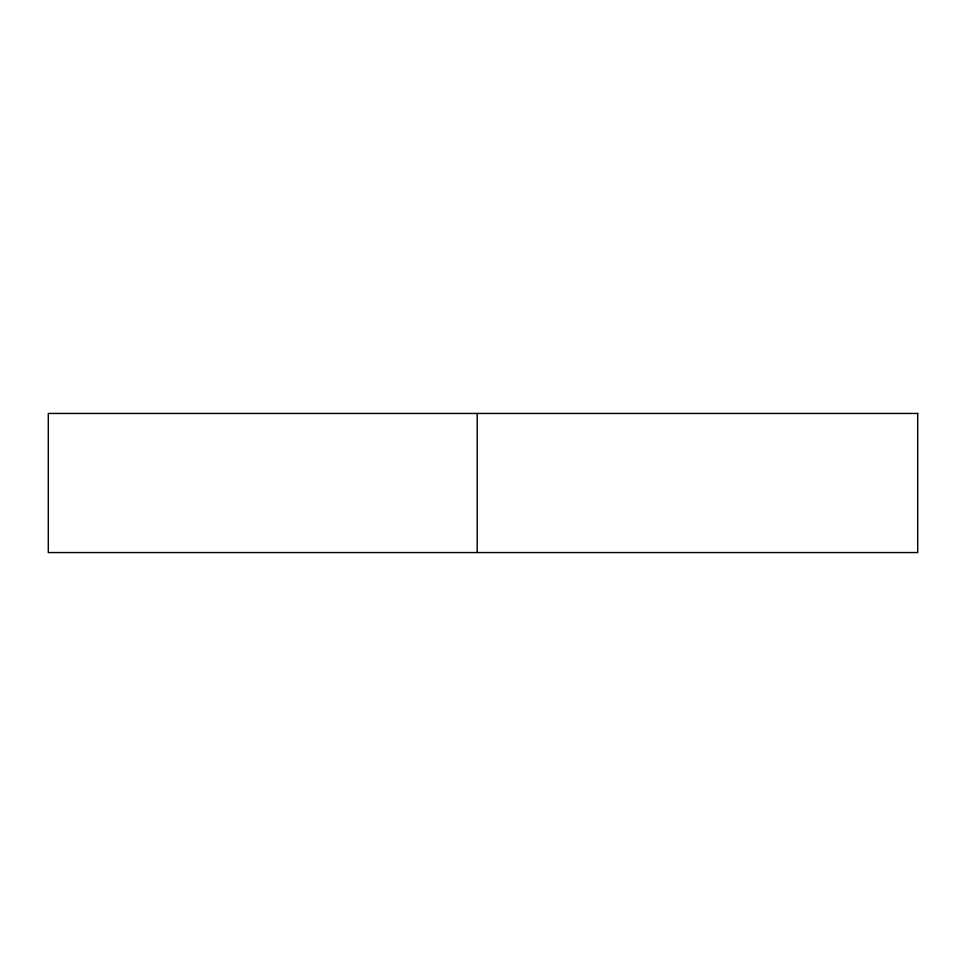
<?xml version="1.0" encoding="UTF-8"?>
<svg xmlns="http://www.w3.org/2000/svg" width="966" height="966" viewBox="0 0 966 966"><rect width="100%" height="100%" fill="white"/><g stroke="black" fill="none" stroke-linecap="round" stroke-linejoin="round"><path stroke-width="1.45" d="M477.204 413.448L477.204 552.552M917.7 413.448L48.3 413.448L48.3 552.552L917.7 552.552L917.7 413.448"/></g></svg>
